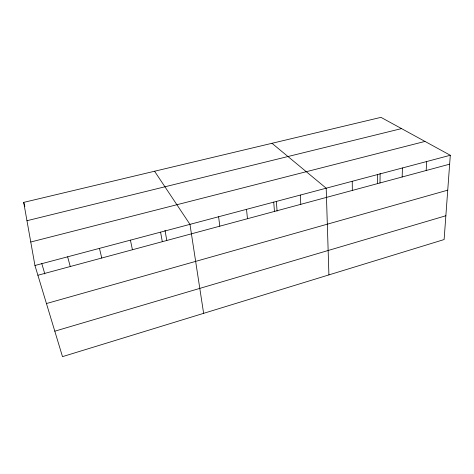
<?xml version="1.0" encoding="UTF-8"?>
<svg xmlns="http://www.w3.org/2000/svg" width="474" height="474" viewBox="0 0 474 474"><rect width="100%" height="100%" fill="white"/><g stroke="black" fill="none" stroke-linecap="round" stroke-linejoin="round"><path stroke-width="0.71" d="M377.535 183.628L377.654 174.545M379.994 182.982L380.136 173.395M402.148 176.986L402.45 167.962M426.179 170.504L426.659 161.539M450.3 155.265L444.114 239.548L62.497 356.644L34.946 265.493L23.7 202.386L380.972 117.356L450.3 155.265L34.946 265.493M54.8 331.184L445.856 215.759M46.446 303.55L447.74 190.157M37.896 275.252L449.648 164.17M30.763 242.013L424.982 141.424M26.965 220.718L401.531 128.602M271.993 143.296L326.195 188.202L328.915 274.896M154.577 171.238L189.967 224.356L203.624 313.344M23.7 202.386L24.873 206.356M41.771 263.544L44.852 273.978M67.634 256.819L70.259 266.524M99.451 248.376L101.756 258.028M130.421 240.158L132.43 249.751M160.585 232.153L162.309 241.693M164.999 230.275L166.789 240.413M218.603 216.754L219.8 226.181M246.516 209.348L247.469 218.715M273.735 202.125L274.458 211.434M276.372 201.574L277.083 211.072M300.291 195.075L300.789 204.33M352.241 181.287L352.324 190.429"/></g></svg>
